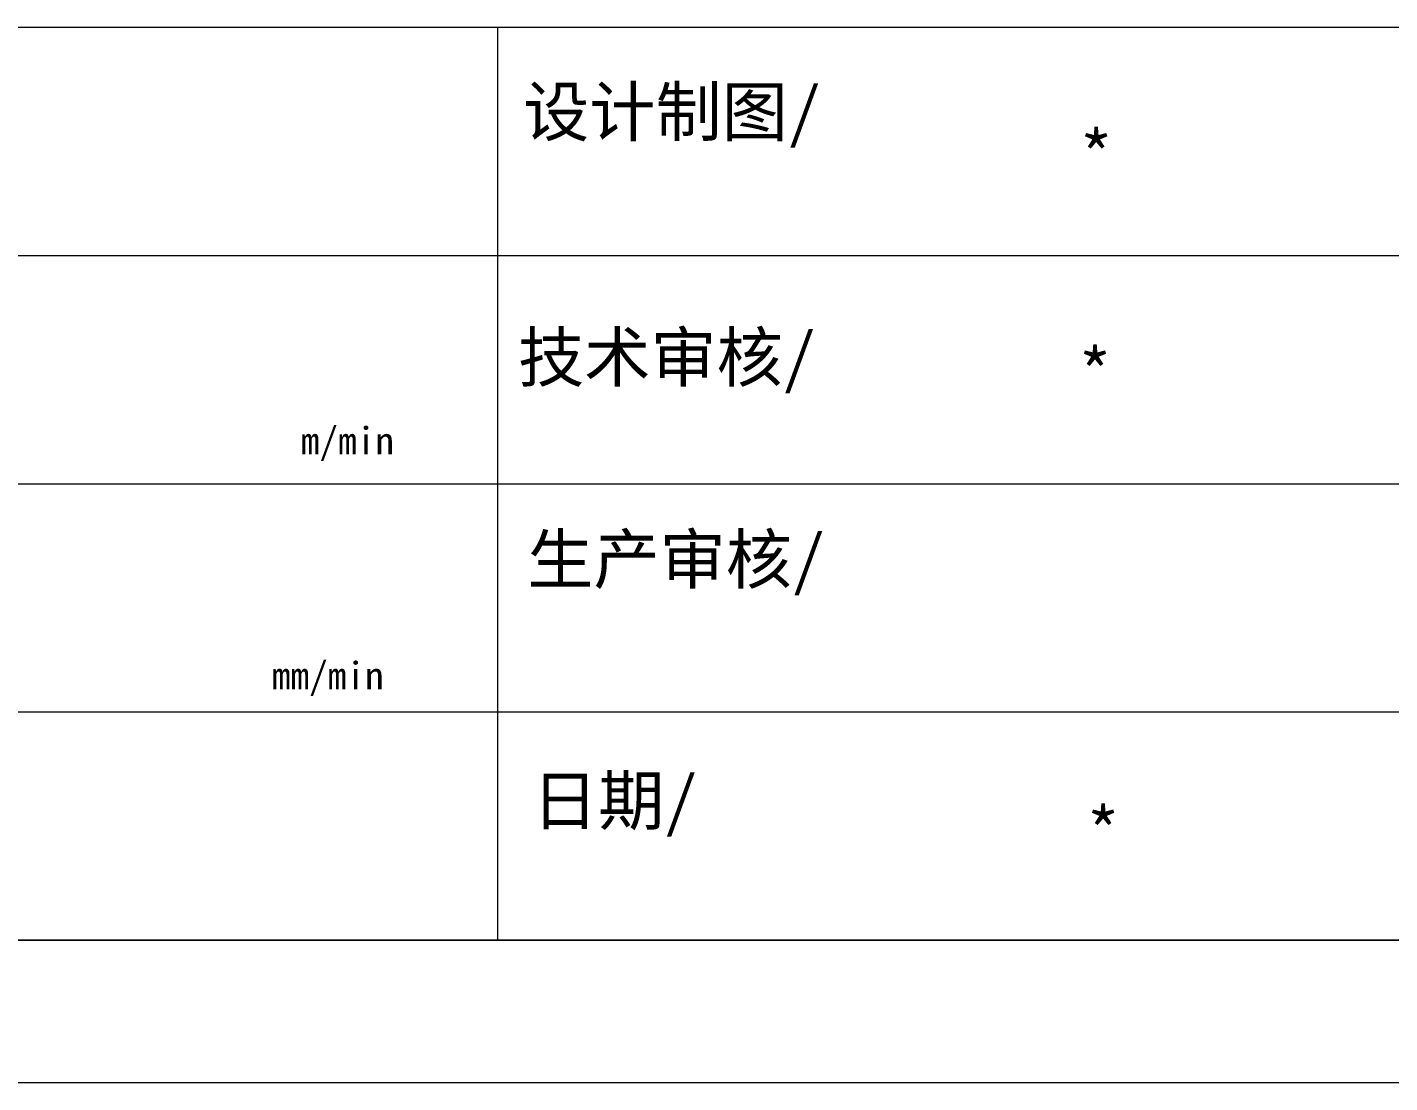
# Model space of a CAD drawing. Header units: inches. Extents: x 0 to 297, y 0 to 210.
# Drawn here: x 148.71 to 196.47, y 5 to 42 of the extents above; entities that cross this region are included whole.
import ezdxf
from ezdxf.enums import TextEntityAlignment as Align

# ---------------------------------------------------------------- set-up
doc = ezdxf.new("R2010")
doc.units = ezdxf.units.IN
doc.header["$MEASUREMENT"] = 0
doc.layers.add('图框', color=7, linetype='Continuous')
doc.styles.get("Standard").update_dxf_attribs({"font": 'arial.ttf'})
doc.styles.add('样式 1', font='simsunb.ttf')

# ---------------------------------------------------------------- blocks, each defined once
blk = doc.blocks.new('TYFrame_XT')
at = {"layer": '图框', "color": 0, "lineweight": 9}
for p, q in [((128.528, 42), (287, 42)), ((128.528, 34), (233.724, 34))]:
    blk.add_line(p, q, dxfattribs=at)
at = {"layer": '图框', "lineweight": 9}
for p, q in [((165.208, 10), (165.208, 42)), ((128.528, 26), (287, 26)), ((128.528, 18), (287, 18)), ((287, 10), (128.528, 10)), ((292, 5), (5, 5))]:
    blk.add_line(p, q, dxfattribs=at)
at = {"layer": '图框', "color": 4, "lineweight": 9}
blk.add_line((128.528, 10), (287, 10), dxfattribs=at)
at = {"layer": '图框', "lineweight": 9, "char_height": 1.7, "attachment_point": 1}
for s, insert, width in [('{\\fNSimSun|b0|i0|c134|p49;设计制图/\\P}', (166.096, 39.892), 14.11582), ('{\\fNSimSun|b0|i0|c134|p49;技术审核/\\P}', (165.916, 31.284), 13.1299), ('{\\fNSimSun|b0|i0|c134|p49;生产审核/\\P}', (166.24, 24.203), 14.44263)]:
    blk.add_mtext(s, dxfattribs=dict(at, insert=insert, width=width))
at = {"layer": '图框', "lineweight": 9, "char_height": 0.96, "width": 25.34, "attachment_point": 1, "style": '样式 1'}
for s, insert in [('m/min', (158.298, 27.984)), ('mm/min', (157.284, 19.751))]:
    blk.add_mtext(s, dxfattribs=dict(at, insert=insert))
at = {"layer": '图框', "lineweight": 9, "insert": (166.406, 18.078), "char_height": 1.4, "attachment_point": 1}
blk.add_mtext('{\\fSimSun|b0|i0|c134|p54;\\P\\H1.214x;日期\\fNSimSun|b0|i0|c134|p49;/}', dxfattribs=at)
at = {"layer": '图框', "style": '样式 1'}
for tag, p in [('设计', (186.182, 37.499)), ('冷却', (222.232, 37.52)), ('涂层', (224.342, 31.444)), ('刀具名称', (254.697, 31.772)), ('审核', (186.14, 29.879)), ('厚度', (224.332, 27.785)), ('刀具材料', (222.455, 21.546)), ('规格型号', (265.453, 21.215)), ('日期', (186.423, 13.786)), ('被加工材料', (222.743, 13.913)), ('客户名称', (265.454, 13.306))]:
    blk.add_attdef(tag, text='', height=1.73, dxfattribs=at).set_placement(p, align=Align.MIDDLE_CENTER)

msp = doc.modelspace()

# ---------------------------------------------------------------- block references
at = {"color": 0}
ref = msp.add_blockref('TYFrame_XT', (0, 0), dxfattribs=at)
ref.add_attrib('日期', '*', dxfattribs={"layer": '图框', "height": 1.73, "style": '样式 1'}).set_placement((186.4233, 13.7858), align=Align.MIDDLE_CENTER)
ref.add_attrib('审核', '*', dxfattribs={"layer": '图框', "height": 1.73, "style": '样式 1'}).set_placement((186.14, 29.8791), align=Align.MIDDLE_CENTER)
ref.add_attrib('设计', '*', dxfattribs={"layer": '图框', "height": 1.73, "style": '样式 1'}).set_placement((186.1816, 37.4988), align=Align.MIDDLE_CENTER)

doc.saveas('drawing.dxf')
